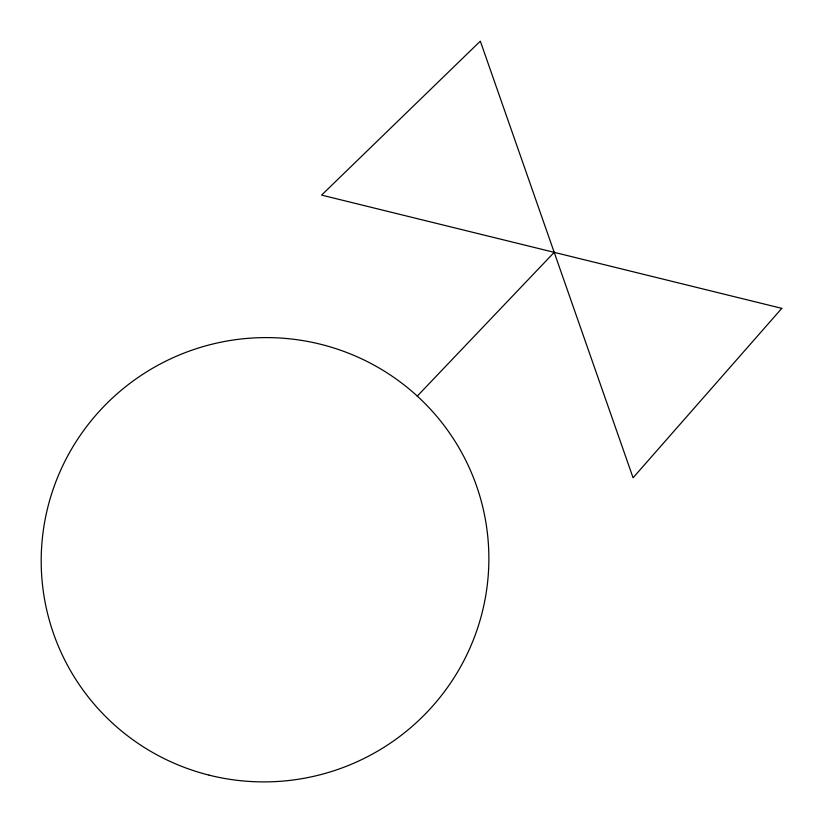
<?xml version="1.0" encoding="UTF-8"?>
<svg xmlns="http://www.w3.org/2000/svg" width="823" height="823" viewBox="0 0 823 823"><rect width="100%" height="100%" fill="white"/><g stroke="black" fill="none" stroke-linecap="round" stroke-linejoin="round"><path stroke-width="1.23" d="M417.292 396.1L554.208 252.342M781.799 308.358L633.072 477.772L480.323 41.15L321.598 195.102L781.799 308.358M209.145 775.163A224.031 221.963 -17.7 0 0 480.683 499.077A224.031 221.963 -17.7 0 0 105.262 405.009A224.031 221.963 -17.7 0 0 209.145 775.163"/></g></svg>
